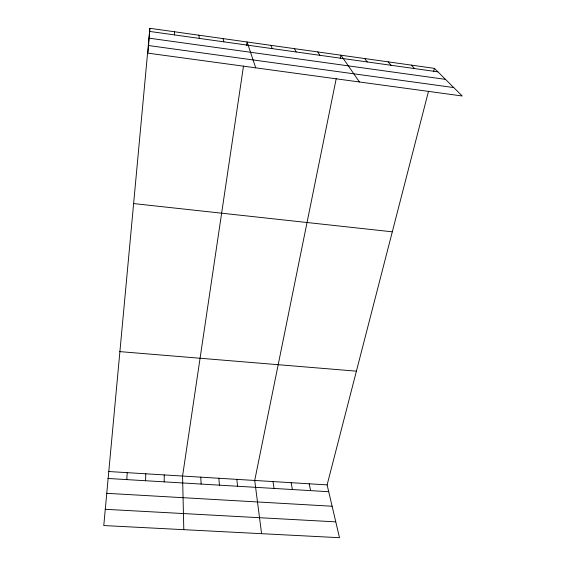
<?xml version="1.0" encoding="UTF-8"?>
<svg xmlns="http://www.w3.org/2000/svg" width="566" height="566" viewBox="0 0 566 566"><rect width="100%" height="100%" fill="white"/><g stroke="black" fill="none" stroke-linecap="round" stroke-linejoin="round"><path stroke-width="0.85" d="M164.211 481.85L164.239 474.924M145.568 480.732L145.787 473.799M126.798 479.607L127.209 472.66M149.87 28.3L147.974 53.154L462.224 95.994L434.412 68.366L149.87 28.3L103.776 525.545L339.494 537.7L327.113 484.892L428.533 91.204M243.5 66.059L182.57 476.048L183.801 529.67M246.571 45.429L247.08 41.99L255.726 67.842M336.204 78.702L254.714 480.463L261.591 533.681M340.293 58.567L340.973 55.206L359.41 81.978M433.542 71.748L434.412 68.366M105.198 509.301L335.78 521.859M106.599 493.311L332.115 506.237M107.901 478.475L328.712 491.713M108.509 471.513L327.113 484.892M119.702 351.606L356.41 371.162M133.512 203.562L392.309 231.819M148.554 45.542L453.741 87.567M149.113 38.17L445.492 79.367M149.629 31.427L437.928 71.854M411.362 65.118L414.581 68.585M388.099 61.843L391.035 65.281M364.638 58.539L367.27 61.949M317.802 51.945L319.825 55.291M294.433 48.655L296.145 51.973M270.859 45.337L272.267 48.626M223.096 38.608L223.86 41.834M309.192 483.796L310.614 490.623M291.15 482.692L292.403 489.533M272.996 481.581L274.064 488.437M198.899 35.205L199.338 38.396M236.857 479.367L237.564 486.244M218.879 478.27L219.403 485.154M200.781 477.159L201.128 484.064M174.491 31.767L174.597 34.929"/></g></svg>
